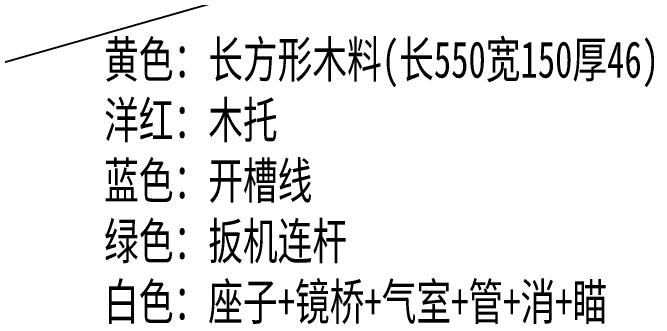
# Model space of a CAD drawing. Header units: millimetres. Extents: x -181533 to 210877, y -131082 to -66261.
# Drawn here: x -181084 to -180702.7, y -67876.8 to -67695.1 of the extents above; entities that cross this region are included whole.
import ezdxf

# ---------------------------------------------------------------- set-up
doc = ezdxf.new("R2010")
doc.units = ezdxf.units.MM
doc.header["$LTSCALE"] = 0.03
doc.header["$MEASUREMENT"] = 0
doc.linetypes.add('HIDDEN2', pattern=[0.1875, 0.125, -0.0625])
doc.layers.add('LINK', color=2, linetype='Continuous')
doc.layers.add('标注线', color=3, linetype='Continuous')
doc.styles.add('ROM', font='romans.shx', dxfattribs={"width": 0.7})

msp = doc.modelspace()

# ---------------------------------------------------------------- linework, layer by layer
at = {"layer": '标注线', "color": 3, "linetype": 'ByBlock'}
msp.add_line((-180825.619, -67649.495), (-181332.189, -67794.164), dxfattribs=at)

# ---------------------------------------------------------------- texts
at = {"layer": 'LINK', "linetype": 'HIDDEN2', "insert": (-181029.768, -67712.103), "char_height": 21.61433, "attachment_point": 1, "style": 'ROM'}
msp.add_mtext_dynamic_manual_height_columns('{\\fSimSun|b0|i0|c134|p2;黄色：长方形木料(长550宽150厚46)\\P洋红：木托\\P蓝色：开槽线\\P绿色：扳机连杆\\P白色：座子+镜桥+气室+管+消+瞄\\P肩部偏转角度：9度\\P托左上斜角坡度： 3:2\\P托左下上扬坡度：59:4.3\\P扳机-肩垫距离（LOP）：34cm\\P虎口-扳机距离：6.4cm\\P座子长度：11cm\\P气室外径：38mm\\P钛管长度（不含阀堵）：500mm\\P枪管外径：16mm\\P枪管长度：18寸(46cm)\\P消音器外径：31mm(天狼猛禽)\\P瞄长：33cm\\P瞄-肩垫距离：19.5cm\\P肩垫厚：15mm（10+5）\\P握把垫厚：8mm（5+3）}', width=360.9705, gutter_width=38.597, heights=[0], dxfattribs=at)

doc.saveas('drawing.dxf')
